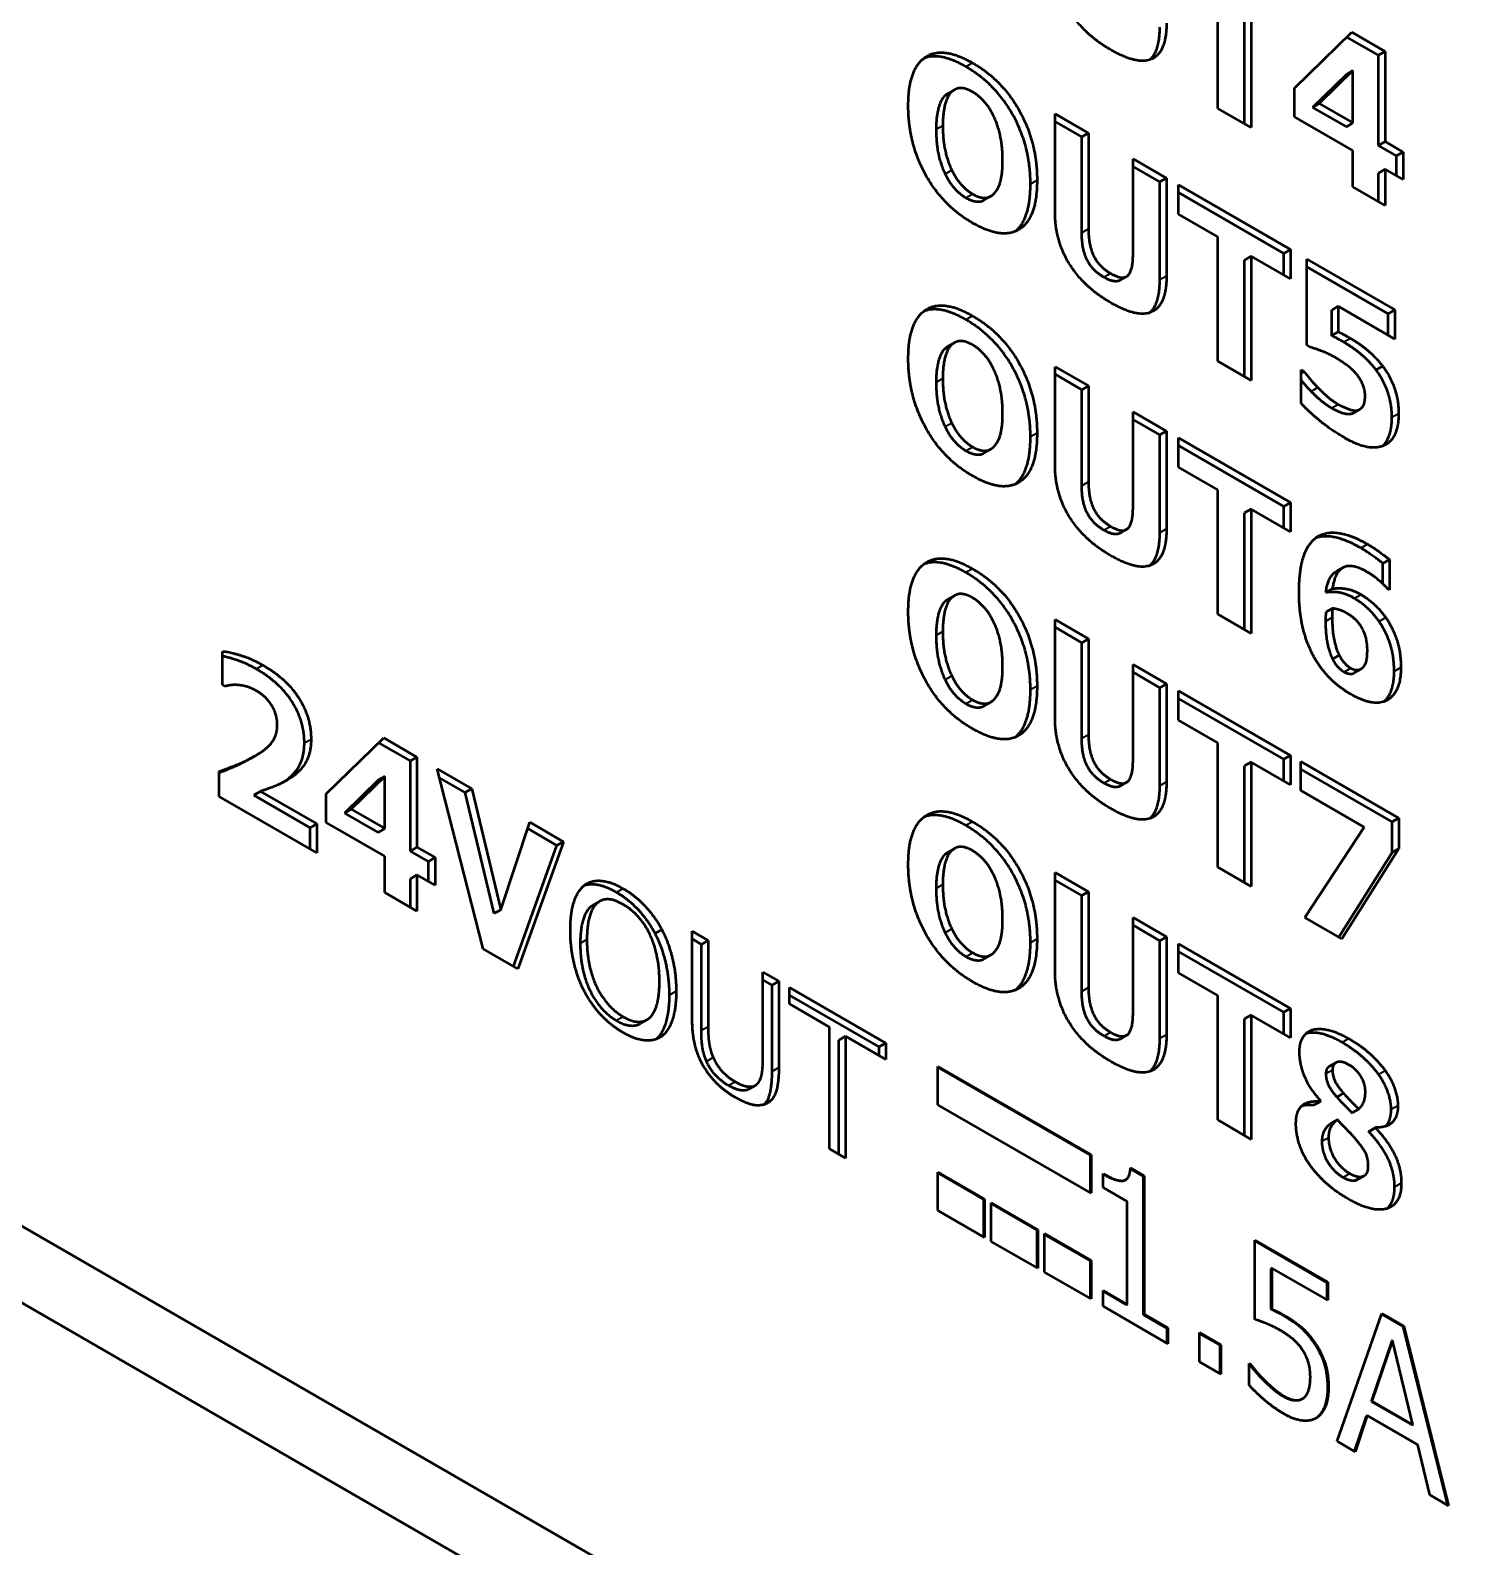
# Model space of a CAD drawing. Header units: millimetres. Extents: x 4735 to 8066, y 756 to 2595.
# Drawn here: x 6707.13 to 6722.41, y 2146.09 to 2162.21 of the extents above; entities that cross this region are included whole.
import ezdxf

# ---------------------------------------------------------------- set-up
doc = ezdxf.new("R2010")
doc.units = ezdxf.units.MM
doc.header["$LTSCALE"] = 1.8
doc.layers.add('외형선(ISO)', color=7, linetype='Continuous', lineweight=50)
doc.layers.add('좁은 외형선(ISO)', color=7, linetype='Continuous', lineweight=35)

msp = doc.modelspace()

# ---------------------------------------------------------------- linework, layer by layer
at = {"layer": '외형선(ISO)'}
for p, q in [((6651.899, 2181.333), (6731.095, 2135.609)), ((6730.388, 2135.201), (6651.192, 2180.925)), ((6719.75, 2161.38), (6719.75, 2162.702)), ((6720.035, 2161.216), (6720.035, 2162.456)), ((6720.105, 2162.497), (6720.105, 2161.175)), ((6720.565, 2161.595), (6721.177, 2162.189)), ((6721.46, 2161.944), (6721.124, 2162.138)), ((6721.177, 2162.189), (6721.531, 2161.985)), ((6721.531, 2161.985), (6721.46, 2161.944)), ((6721.531, 2161.985), (6721.531, 2161.027)), ((6721.46, 2160.986), (6721.46, 2161.944)), ((6721.118, 2161.74), (6720.759, 2161.391)), ((6721.188, 2161.781), (6720.83, 2161.432)), ((6721.188, 2161.781), (6721.118, 2161.74)), ((6721.188, 2161.225), (6721.188, 2161.781)), ((6716.925, 2161.559), (6716.854, 2161.518)), ((6716.951, 2161.576), (6716.88, 2161.536)), ((6720.565, 2161.291), (6720.565, 2161.595)), ((6718.021, 2160.28), (6718.021, 2161.323)), ((6718.021, 2161.323), (6718.376, 2161.118)), ((6720.105, 2161.175), (6719.75, 2161.38)), ((6720.83, 2161.432), (6720.759, 2161.391)), ((6720.759, 2161.391), (6721.118, 2161.184)), ((6720.83, 2161.432), (6721.188, 2161.225)), ((6718.305, 2161.077), (6718.021, 2161.241)), ((6721.188, 2160.931), (6720.565, 2161.291)), ((6721.188, 2161.225), (6721.118, 2161.184)), ((6718.376, 2161.118), (6718.305, 2161.077)), ((6718.305, 2160.058), (6718.305, 2161.077)), ((6718.376, 2161.118), (6718.376, 2160.099)), ((6721.531, 2161.027), (6721.46, 2160.986)), ((6721.652, 2160.876), (6721.46, 2160.986)), ((6721.531, 2161.027), (6721.722, 2160.916)), ((6718.85, 2159.825), (6718.85, 2160.844)), ((6718.85, 2160.844), (6719.206, 2160.639)), ((6721.188, 2160.546), (6721.188, 2160.931)), ((6721.722, 2160.916), (6721.652, 2160.876)), ((6721.652, 2160.663), (6721.652, 2160.876)), ((6721.722, 2160.916), (6721.722, 2160.623)), ((6719.135, 2160.598), (6718.85, 2160.762)), ((6721.531, 2160.733), (6721.46, 2160.692)), ((6721.46, 2160.389), (6721.46, 2160.692)), ((6721.722, 2160.623), (6721.531, 2160.733)), ((6721.531, 2160.733), (6721.531, 2160.348)), ((6719.206, 2160.639), (6719.135, 2160.598)), ((6719.135, 2159.557), (6719.135, 2160.598)), ((6719.206, 2160.639), (6719.206, 2159.597)), ((6719.332, 2160.255), (6719.332, 2160.566)), ((6719.332, 2160.566), (6720.524, 2159.878)), ((6721.531, 2160.348), (6721.188, 2160.546)), ((6717.34, 2160.447), (6717.269, 2160.406)), ((6720.453, 2159.837), (6719.332, 2160.484)), ((6719.75, 2160.014), (6719.332, 2160.255)), ((6719.75, 2158.692), (6719.75, 2160.014)), ((6720.524, 2159.878), (6720.453, 2159.837)), ((6720.524, 2159.878), (6720.524, 2159.567)), ((6720.105, 2159.808), (6720.035, 2159.768)), ((6720.035, 2158.527), (6720.035, 2159.768)), ((6720.524, 2159.567), (6720.105, 2159.808)), ((6720.105, 2159.808), (6720.105, 2158.486)), ((6720.453, 2159.608), (6720.453, 2159.837)), ((6720.697, 2158.861), (6720.697, 2159.778)), ((6720.697, 2159.778), (6721.634, 2159.237)), ((6721.563, 2159.196), (6720.697, 2159.696)), ((6718.782, 2159.593), (6718.712, 2159.552)), ((6721.032, 2159.276), (6720.962, 2159.235)), ((6720.962, 2158.964), (6720.962, 2159.235)), ((6721.634, 2158.928), (6721.032, 2159.276)), ((6721.032, 2159.276), (6721.032, 2159.005)), ((6721.634, 2159.237), (6721.563, 2159.196)), ((6721.634, 2159.237), (6721.634, 2158.928)), ((6721.563, 2158.969), (6721.563, 2159.196)), ((6721.032, 2159.005), (6720.962, 2158.964)), ((6716.925, 2158.87), (6716.854, 2158.829)), ((6716.951, 2158.888), (6716.88, 2158.847)), ((6720.728, 2158.843), (6720.697, 2158.861)), ((6718.021, 2157.592), (6718.021, 2158.634)), ((6718.021, 2158.634), (6718.376, 2158.429)), ((6720.105, 2158.486), (6719.75, 2158.692)), ((6720.636, 2158.245), (6720.636, 2158.601)), ((6720.636, 2158.601), (6720.668, 2158.582)), ((6720.668, 2158.582), (6720.636, 2158.564)), ((6721.503, 2158.641), (6721.433, 2158.6)), ((6718.305, 2158.388), (6718.021, 2158.553)), ((6718.376, 2158.429), (6718.305, 2158.388)), ((6718.376, 2158.429), (6718.376, 2157.41)), ((6718.305, 2157.369), (6718.305, 2158.388)), ((6718.85, 2157.136), (6718.85, 2158.155)), ((6718.85, 2158.155), (6719.206, 2157.95)), ((6721.256, 2158.178), (6721.185, 2158.137)), ((6719.135, 2157.909), (6718.85, 2158.074)), ((6719.206, 2157.95), (6719.135, 2157.909)), ((6719.206, 2157.95), (6719.206, 2156.909)), ((6719.135, 2156.868), (6719.135, 2157.909)), ((6719.332, 2157.566), (6719.332, 2157.877)), ((6719.332, 2157.877), (6720.524, 2157.189)), ((6720.453, 2157.148), (6719.332, 2157.796)), ((6717.34, 2157.758), (6717.269, 2157.717)), ((6719.75, 2157.325), (6719.332, 2157.566)), ((6719.75, 2156.003), (6719.75, 2157.325)), ((6720.105, 2157.12), (6720.035, 2157.079)), ((6720.524, 2156.878), (6720.105, 2157.12)), ((6720.105, 2157.12), (6720.105, 2155.798)), ((6720.524, 2157.189), (6720.453, 2157.148)), ((6720.453, 2156.919), (6720.453, 2157.148)), ((6720.524, 2157.189), (6720.524, 2156.878)), ((6720.035, 2155.839), (6720.035, 2157.079)), ((6718.782, 2156.905), (6718.712, 2156.864)), ((6721.079, 2156.496), (6721.008, 2156.455)), ((6721.578, 2156.583), (6721.507, 2156.542)), ((6721.507, 2156.324), (6721.507, 2156.542)), ((6721.578, 2156.583), (6721.578, 2156.263)), ((6716.925, 2156.181), (6716.854, 2156.14)), ((6716.951, 2156.199), (6716.88, 2156.158)), ((6720.97, 2156.274), (6720.9, 2156.233)), ((6721.578, 2156.263), (6721.553, 2156.277)), ((6720.105, 2155.798), (6719.75, 2156.003)), ((6720.969, 2156.064), (6720.899, 2156.023)), ((6718.021, 2154.903), (6718.021, 2155.946)), ((6718.021, 2155.946), (6718.376, 2155.741)), ((6718.305, 2155.7), (6718.021, 2155.864)), ((6718.376, 2155.741), (6718.305, 2155.7)), ((6718.305, 2154.681), (6718.305, 2155.7)), ((6718.376, 2155.741), (6718.376, 2154.722)), ((6709.17, 2155.252), (6709.17, 2155.608)), ((6721.043, 2155.566), (6720.972, 2155.525)), ((6718.85, 2154.448), (6718.85, 2155.467)), ((6718.85, 2155.467), (6719.206, 2155.262)), ((6719.135, 2155.221), (6718.85, 2155.385)), ((6721.272, 2155.419), (6721.201, 2155.378)), ((6709.197, 2155.236), (6709.17, 2155.252)), ((6719.206, 2155.262), (6719.135, 2155.221)), ((6719.135, 2154.179), (6719.135, 2155.221)), ((6719.206, 2155.262), (6719.206, 2154.22)), ((6719.332, 2154.878), (6719.332, 2155.189)), ((6719.332, 2155.189), (6720.524, 2154.501)), ((6717.34, 2155.069), (6717.269, 2155.028)), ((6720.453, 2154.46), (6719.332, 2155.107)), ((6719.75, 2154.636), (6719.332, 2154.878)), ((6710.273, 2154.094), (6710.885, 2154.688)), ((6711.169, 2154.443), (6710.833, 2154.637)), ((6710.885, 2154.688), (6711.239, 2154.483)), ((6719.75, 2153.314), (6719.75, 2154.636)), ((6709.513, 2154.494), (6709.442, 2154.453)), ((6711.239, 2154.483), (6711.169, 2154.443)), ((6711.169, 2153.484), (6711.169, 2154.443)), ((6711.239, 2154.483), (6711.239, 2153.525)), ((6720.105, 2154.431), (6720.035, 2154.39)), ((6720.035, 2153.15), (6720.035, 2154.39)), ((6720.524, 2154.19), (6720.105, 2154.431)), ((6720.105, 2154.431), (6720.105, 2153.109)), ((6720.524, 2154.501), (6720.453, 2154.46)), ((6720.453, 2154.23), (6720.453, 2154.46)), ((6720.524, 2154.501), (6720.524, 2154.19)), ((6720.634, 2154.129), (6720.634, 2154.437)), ((6720.634, 2154.437), (6721.674, 2153.836)), ((6709.135, 2154.065), (6709.135, 2154.331)), ((6710.826, 2154.238), (6710.467, 2153.889)), ((6710.897, 2154.279), (6710.538, 2153.93)), ((6710.897, 2154.279), (6710.826, 2154.238)), ((6710.897, 2153.723), (6710.897, 2154.279)), ((6711.941, 2152.445), (6711.455, 2154.359)), ((6711.455, 2154.359), (6711.823, 2154.147)), ((6711.752, 2154.106), (6711.479, 2154.263)), ((6718.782, 2154.216), (6718.712, 2154.175)), ((6721.603, 2153.795), (6720.634, 2154.355)), ((6710.175, 2153.465), (6709.135, 2154.065)), ((6709.575, 2154.119), (6709.505, 2154.079)), ((6710.104, 2153.733), (6709.505, 2154.079)), ((6709.575, 2154.119), (6710.175, 2153.773)), ((6710.273, 2153.789), (6710.273, 2154.094)), ((6711.823, 2154.147), (6711.752, 2154.106)), ((6712.06, 2152.82), (6711.752, 2154.106)), ((6711.823, 2154.147), (6712.131, 2152.861)), ((6721.307, 2153.74), (6720.634, 2154.129)), ((6710.538, 2153.93), (6710.467, 2153.889)), ((6710.538, 2153.93), (6710.897, 2153.723)), ((6710.175, 2153.773), (6710.104, 2153.733)), ((6710.104, 2153.506), (6710.104, 2153.733)), ((6710.175, 2153.773), (6710.175, 2153.465)), ((6710.897, 2153.429), (6710.273, 2153.789)), ((6710.467, 2153.889), (6710.826, 2153.682)), ((6712.131, 2152.861), (6712.438, 2153.791)), ((6712.438, 2153.791), (6712.797, 2153.584)), ((6720.676, 2152.78), (6721.307, 2153.74)), ((6721.674, 2153.836), (6721.603, 2153.795)), ((6721.603, 2153.471), (6721.603, 2153.795)), ((6721.674, 2153.836), (6721.674, 2153.512)), ((6710.897, 2153.723), (6710.826, 2153.682)), ((6712.797, 2153.584), (6712.311, 2152.232)), ((6712.726, 2153.543), (6712.416, 2153.723)), ((6712.797, 2153.584), (6712.726, 2153.543)), ((6710.897, 2153.044), (6710.897, 2153.429)), ((6711.239, 2153.525), (6711.169, 2153.484)), ((6711.36, 2153.374), (6711.169, 2153.484)), ((6711.239, 2153.525), (6711.431, 2153.415)), ((6711.431, 2153.415), (6711.36, 2153.374)), ((6711.431, 2153.415), (6711.431, 2153.121)), ((6712.265, 2152.259), (6712.726, 2153.543)), ((6716.925, 2153.493), (6716.854, 2153.452)), ((6716.951, 2153.51), (6716.88, 2153.47)), ((6721.037, 2152.571), (6721.603, 2153.471)), ((6721.674, 2153.512), (6721.07, 2152.552)), ((6721.674, 2153.512), (6721.603, 2153.471)), ((6711.36, 2153.162), (6711.36, 2153.374)), ((6718.021, 2152.214), (6718.021, 2153.257)), ((6718.021, 2153.257), (6718.376, 2153.052)), ((6720.105, 2153.109), (6719.75, 2153.314)), ((6711.239, 2153.232), (6711.169, 2153.191)), ((6711.169, 2152.887), (6711.169, 2153.191)), ((6711.431, 2153.121), (6711.239, 2153.232)), ((6711.239, 2153.232), (6711.239, 2152.846)), ((6718.305, 2153.011), (6718.021, 2153.175)), ((6711.239, 2152.846), (6710.897, 2153.044)), ((6713.181, 2152.951), (6713.111, 2152.91)), ((6718.376, 2153.052), (6718.305, 2153.011)), ((6718.305, 2151.992), (6718.305, 2153.011)), ((6718.376, 2153.052), (6718.376, 2152.033)), ((6712.131, 2152.861), (6712.06, 2152.82)), ((6718.85, 2151.759), (6718.85, 2152.778)), ((6718.85, 2152.778), (6719.206, 2152.573)), ((6721.07, 2152.552), (6720.676, 2152.78)), ((6713.841, 2152.65), (6713.77, 2152.609)), ((6714.164, 2151.715), (6714.164, 2152.632)), ((6714.164, 2152.632), (6714.333, 2152.534)), ((6719.135, 2152.532), (6718.85, 2152.696)), ((6712.311, 2152.232), (6711.941, 2152.445)), ((6714.262, 2152.493), (6714.164, 2152.55)), ((6714.333, 2152.534), (6714.262, 2152.493)), ((6714.262, 2151.576), (6714.262, 2152.493)), ((6714.333, 2152.534), (6714.333, 2151.617)), ((6719.206, 2152.573), (6719.135, 2152.532)), ((6719.135, 2151.491), (6719.135, 2152.532)), ((6719.206, 2152.573), (6719.206, 2151.531)), ((6719.332, 2152.189), (6719.332, 2152.5)), ((6719.332, 2152.5), (6720.524, 2151.812)), ((6717.34, 2152.381), (6717.269, 2152.34)), ((6720.453, 2151.771), (6719.332, 2152.418)), ((6714.916, 2151.276), (6714.916, 2152.197)), ((6714.916, 2152.197), (6715.085, 2152.1)), ((6719.75, 2151.948), (6719.332, 2152.189)), ((6715.014, 2152.059), (6714.916, 2152.116)), ((6715.085, 2152.1), (6715.014, 2152.059)), ((6715.014, 2151.142), (6715.014, 2152.059)), ((6715.085, 2152.1), (6715.085, 2151.183)), ((6715.198, 2151.861), (6715.198, 2152.035)), ((6715.198, 2152.035), (6716.221, 2151.444)), ((6716.15, 2151.403), (6715.198, 2151.953)), ((6715.625, 2151.614), (6715.198, 2151.861)), ((6719.75, 2150.626), (6719.75, 2151.948)), ((6720.524, 2151.812), (6720.453, 2151.771)), ((6720.524, 2151.812), (6720.524, 2151.501)), ((6713.682, 2151.692), (6713.612, 2151.651)), ((6720.105, 2151.742), (6720.035, 2151.702)), ((6720.035, 2150.461), (6720.035, 2151.702)), ((6720.524, 2151.501), (6720.105, 2151.742)), ((6720.105, 2151.742), (6720.105, 2150.42)), ((6720.453, 2151.542), (6720.453, 2151.771)), ((6715.625, 2150.319), (6715.625, 2151.614)), ((6715.794, 2151.517), (6715.723, 2151.476)), ((6715.723, 2150.262), (6715.723, 2151.476)), ((6716.221, 2151.27), (6715.794, 2151.517)), ((6715.794, 2151.517), (6715.794, 2150.221)), ((6718.782, 2151.527), (6718.712, 2151.486)), ((6716.221, 2151.444), (6716.15, 2151.403)), ((6716.15, 2151.311), (6716.15, 2151.403)), ((6716.221, 2151.444), (6716.221, 2151.27)), ((6716.777, 2150.788), (6716.777, 2151.196)), ((6716.777, 2151.196), (6718.404, 2150.257)), ((6718.397, 2150.253), (6716.777, 2151.188)), ((6721.006, 2151.235), (6720.936, 2151.194)), ((6714.836, 2150.994), (6714.765, 2150.953)), ((6720.843, 2150.824), (6720.843, 2150.831)), ((6721.089, 2150.91), (6721.018, 2150.869)), ((6718.404, 2149.849), (6716.777, 2150.788)), ((6720.843, 2150.824), (6720.773, 2150.783)), ((6721.249, 2150.742), (6721.178, 2150.701)), ((6720.105, 2150.42), (6719.75, 2150.626)), ((6721.023, 2150.628), (6720.952, 2150.587)), ((6721.428, 2150.546), (6721.357, 2150.505)), ((6721.428, 2150.541), (6721.357, 2150.5)), ((6721.428, 2150.546), (6721.428, 2150.541)), ((6721.357, 2150.5), (6721.357, 2150.505)), ((6715.794, 2150.221), (6715.625, 2150.319)), ((6718.404, 2150.257), (6718.397, 2150.253)), ((6718.397, 2149.853), (6718.397, 2150.253)), ((6718.404, 2150.257), (6718.404, 2149.849)), ((6716.777, 2150.071), (6717.272, 2149.786)), ((6716.777, 2149.663), (6716.777, 2150.071)), ((6717.265, 2149.781), (6716.777, 2150.063)), ((6718.531, 2149.908), (6718.531, 2150.057)), ((6718.963, 2150.027), (6718.823, 2150.108)), ((6718.824, 2150.116), (6718.97, 2150.031)), ((6718.97, 2150.031), (6718.963, 2150.027)), ((6718.963, 2148.556), (6718.963, 2150.027)), ((6718.97, 2150.031), (6718.97, 2148.56)), ((6721.283, 2150.025), (6721.213, 2149.984)), ((6721.308, 2150.034), (6721.238, 2149.994)), ((6718.788, 2149.759), (6718.531, 2149.908)), ((6718.771, 2149.989), (6718.764, 2149.985)), ((6717.272, 2149.786), (6717.265, 2149.781)), ((6717.265, 2149.381), (6717.265, 2149.781)), ((6717.272, 2149.786), (6717.272, 2149.377)), ((6717.343, 2149.336), (6717.343, 2149.745)), ((6717.343, 2149.745), (6717.838, 2149.459)), ((6717.831, 2149.455), (6717.343, 2149.737)), ((6718.788, 2148.665), (6718.788, 2149.759)), ((6717.272, 2149.377), (6716.777, 2149.663)), ((6717.838, 2149.459), (6717.831, 2149.455)), ((6717.831, 2149.055), (6717.831, 2149.455)), ((6717.838, 2149.459), (6717.838, 2149.051)), ((6717.909, 2149.01), (6717.909, 2149.418)), ((6717.909, 2149.418), (6718.404, 2149.132)), ((6718.397, 2149.128), (6717.909, 2149.41)), ((6717.838, 2149.051), (6717.343, 2149.336)), ((6720.144, 2149.349), (6720.92, 2148.901)), ((6720.144, 2148.507), (6720.144, 2149.349)), ((6720.913, 2148.896), (6720.144, 2149.34)), ((6718.404, 2149.132), (6718.397, 2149.128)), ((6718.397, 2148.728), (6718.397, 2149.128)), ((6718.404, 2149.132), (6718.404, 2148.724)), ((6718.404, 2148.724), (6717.909, 2149.01)), ((6720.326, 2149.051), (6720.319, 2149.047)), ((6720.319, 2148.612), (6720.319, 2149.047)), ((6720.326, 2149.051), (6720.326, 2148.616)), ((6720.92, 2148.709), (6720.326, 2149.051)), ((6720.92, 2148.901), (6720.913, 2148.896)), ((6720.913, 2148.713), (6720.913, 2148.896)), ((6720.92, 2148.901), (6720.92, 2148.709)), ((6718.531, 2148.813), (6718.788, 2148.665)), ((6718.531, 2148.646), (6718.531, 2148.813)), ((6718.781, 2148.661), (6718.531, 2148.805)), ((6719.221, 2148.248), (6718.531, 2148.646)), ((6718.788, 2148.665), (6718.781, 2148.661)), ((6720.326, 2148.616), (6720.319, 2148.612)), ((6718.97, 2148.56), (6718.963, 2148.556)), ((6719.214, 2148.411), (6718.963, 2148.556)), ((6718.97, 2148.56), (6719.221, 2148.415)), ((6719.221, 2148.415), (6719.214, 2148.411)), ((6719.221, 2148.415), (6719.221, 2148.248)), ((6721.019, 2147.21), (6721.496, 2148.568)), ((6721.721, 2148.43), (6721.494, 2148.561)), ((6721.496, 2148.568), (6721.728, 2148.434)), ((6721.728, 2148.434), (6721.721, 2148.43)), ((6722.195, 2146.531), (6721.721, 2148.43)), ((6721.728, 2148.434), (6722.204, 2146.526)), ((6719.214, 2148.252), (6719.214, 2148.411)), ((6719.558, 2148.366), (6719.785, 2148.235)), ((6719.558, 2148.054), (6719.558, 2148.366)), ((6719.778, 2148.231), (6719.558, 2148.358)), ((6721.6, 2148.277), (6721.382, 2147.634)), ((6721.607, 2148.281), (6721.39, 2147.638)), ((6721.607, 2148.281), (6721.6, 2148.277)), ((6721.826, 2147.386), (6721.607, 2148.281)), ((6719.785, 2148.235), (6719.778, 2148.231)), ((6719.778, 2147.927), (6719.778, 2148.231)), ((6719.785, 2148.235), (6719.785, 2147.923)), ((6719.785, 2147.923), (6719.558, 2148.054)), ((6720.085, 2148.039), (6720.099, 2148.031)), ((6720.085, 2147.807), (6720.085, 2148.039)), ((6720.092, 2148.027), (6720.085, 2148.031)), ((6720.099, 2148.031), (6720.092, 2148.027)), ((6720.251, 2147.856), (6720.244, 2147.852)), ((6720.651, 2147.662), (6720.644, 2147.658)), ((6721.39, 2147.638), (6721.382, 2147.634)), ((6721.382, 2147.634), (6721.819, 2147.382)), ((6721.39, 2147.638), (6721.826, 2147.386)), ((6721.205, 2147.103), (6721.331, 2147.479)), ((6721.338, 2147.483), (6721.21, 2147.1)), ((6721.338, 2147.483), (6721.331, 2147.479)), ((6721.878, 2147.171), (6721.338, 2147.483)), ((6721.826, 2147.386), (6721.819, 2147.382)), ((6721.21, 2147.1), (6721.019, 2147.21)), ((6722.006, 2146.64), (6721.878, 2147.171)), ((6722.204, 2146.526), (6722.006, 2146.64))]:
    msp.add_line(p, q, dxfattribs=at)
for points in [[(6718.613, 2162.002), (6718.328, 2162.167), (6718.021, 2162.662), (6718.021, 2162.969)], [(6719.206, 2162.286), (6719.206, 2161.984), (6718.906, 2161.833), (6718.613, 2162.002)], [(6719.029, 2161.897), (6719.135, 2161.991), (6719.135, 2162.245)], [(6716.461, 2161.407), (6716.461, 2161.8), (6716.825, 2162.048), (6717.145, 2161.863)], [(6717.074, 2161.822), (6716.8, 2161.981), (6716.627, 2161.912)], [(6717.76, 2160.576), (6717.76, 2160.971), (6717.393, 2161.638), (6717.074, 2161.822)], [(6717.145, 2161.863), (6717.464, 2161.679), (6717.83, 2161.012), (6717.83, 2160.616)], [(6716.854, 2161.518), (6716.811, 2161.479), (6716.757, 2161.3), (6716.757, 2161.155)], [(6716.925, 2161.559), (6716.881, 2161.52), (6716.828, 2161.341), (6716.828, 2161.195)], [(6716.88, 2161.536), (6716.867, 2161.528), (6716.854, 2161.518)], [(6717.146, 2161.554), (6717.081, 2161.592), (6716.974, 2161.599), (6716.925, 2161.559)], [(6717.367, 2161.301), (6717.323, 2161.394), (6717.208, 2161.518), (6717.146, 2161.554)], [(6717.145, 2160.161), (6716.825, 2160.346), (6716.461, 2161.015), (6716.461, 2161.407)], [(6716.757, 2161.155), (6716.757, 2161.004), (6716.808, 2160.775), (6716.853, 2160.682)], [(6716.828, 2161.195), (6716.828, 2161.044), (6716.879, 2160.816), (6716.924, 2160.723)], [(6717.464, 2160.828), (6717.464, 2160.975), (6717.412, 2161.21), (6717.367, 2161.301)], [(6717.368, 2160.469), (6717.414, 2160.514), (6717.464, 2160.675), (6717.464, 2160.828)], [(6716.853, 2160.682), (6716.898, 2160.589), (6717.014, 2160.464), (6717.075, 2160.428)], [(6716.924, 2160.723), (6716.969, 2160.63), (6717.084, 2160.505), (6717.146, 2160.469)], [(6717.83, 2160.616), (6717.83, 2160.219), (6717.464, 2159.977), (6717.145, 2160.161)], [(6717.596, 2160.071), (6717.76, 2160.2), (6717.76, 2160.576)], [(6717.146, 2160.469), (6717.209, 2160.432), (6717.326, 2160.427), (6717.368, 2160.469)], [(6718.613, 2159.314), (6718.328, 2159.478), (6718.021, 2159.973), (6718.021, 2160.28)], [(6718.542, 2159.584), (6718.416, 2159.656), (6718.305, 2159.887), (6718.305, 2160.058)], [(6718.376, 2160.099), (6718.376, 2159.928), (6718.487, 2159.697), (6718.613, 2159.625)], [(6718.613, 2159.625), (6718.736, 2159.554), (6718.85, 2159.648), (6718.85, 2159.825)], [(6718.712, 2159.552), (6718.654, 2159.519), (6718.542, 2159.584)], [(6719.206, 2159.597), (6719.206, 2159.296), (6718.906, 2159.144), (6718.613, 2159.314)], [(6719.029, 2159.209), (6719.135, 2159.302), (6719.135, 2159.557)], [(6716.461, 2158.718), (6716.461, 2159.111), (6716.825, 2159.359), (6717.145, 2159.174)], [(6717.074, 2159.133), (6716.8, 2159.292), (6716.627, 2159.223)], [(6717.76, 2157.887), (6717.76, 2158.283), (6717.393, 2158.95), (6717.074, 2159.133)], [(6717.145, 2159.174), (6717.464, 2158.99), (6717.83, 2158.323), (6717.83, 2157.928)], [(6717.146, 2158.865), (6717.081, 2158.903), (6716.974, 2158.91), (6716.925, 2158.87)], [(6721.091, 2158.894), (6721.069, 2158.907), (6720.99, 2158.95), (6720.962, 2158.964)], [(6721.032, 2159.005), (6721.061, 2158.991), (6721.14, 2158.948), (6721.162, 2158.935)], [(6721.433, 2158.6), (6721.365, 2158.688), (6721.193, 2158.835), (6721.091, 2158.894)], [(6721.162, 2158.935), (6721.264, 2158.876), (6721.436, 2158.729), (6721.503, 2158.641)], [(6716.854, 2158.829), (6716.811, 2158.791), (6716.757, 2158.611), (6716.757, 2158.466)], [(6716.925, 2158.87), (6716.881, 2158.832), (6716.828, 2158.652), (6716.828, 2158.507)], [(6716.88, 2158.847), (6716.867, 2158.839), (6716.854, 2158.829)], [(6717.367, 2158.612), (6717.323, 2158.705), (6717.208, 2158.83), (6717.146, 2158.865)], [(6721.007, 2158.727), (6720.929, 2158.772), (6720.781, 2158.828), (6720.728, 2158.843)], [(6717.145, 2157.472), (6716.825, 2157.657), (6716.461, 2158.327), (6716.461, 2158.718)], [(6717.464, 2158.139), (6717.464, 2158.286), (6717.412, 2158.521), (6717.367, 2158.612)], [(6720.668, 2158.582), (6720.695, 2158.549), (6720.762, 2158.466), (6720.816, 2158.411)], [(6721.242, 2158.533), (6721.194, 2158.598), (6721.056, 2158.698), (6721.007, 2158.727)], [(6721.602, 2158.094), (6721.602, 2158.239), (6721.513, 2158.493), (6721.433, 2158.6)], [(6721.503, 2158.641), (6721.584, 2158.534), (6721.673, 2158.28), (6721.673, 2158.134)], [(6716.757, 2158.466), (6716.757, 2158.315), (6716.808, 2158.087), (6716.853, 2157.993)], [(6716.828, 2158.507), (6716.828, 2158.356), (6716.879, 2158.128), (6716.924, 2158.034)], [(6720.816, 2158.411), (6720.866, 2158.359), (6720.97, 2158.269), (6721.034, 2158.232)], [(6721.317, 2158.324), (6721.317, 2158.383), (6721.275, 2158.488), (6721.242, 2158.533)], [(6721.095, 2157.88), (6720.937, 2157.973), (6720.71, 2158.164), (6720.636, 2158.245)], [(6720.963, 2158.192), (6720.9, 2158.228), (6720.795, 2158.319), (6720.745, 2158.37)], [(6721.256, 2158.178), (6721.284, 2158.195), (6721.317, 2158.257), (6721.317, 2158.324)], [(6717.368, 2157.78), (6717.414, 2157.825), (6717.464, 2157.986), (6717.464, 2158.139)], [(6721.185, 2158.137), (6721.146, 2158.117), (6721.018, 2158.16), (6720.963, 2158.192)], [(6721.034, 2158.232), (6721.089, 2158.201), (6721.217, 2158.158), (6721.256, 2158.178)], [(6721.673, 2158.134), (6721.673, 2158.006), (6721.597, 2157.833), (6721.523, 2157.798)], [(6716.853, 2157.993), (6716.898, 2157.9), (6717.014, 2157.775), (6717.075, 2157.739)], [(6716.924, 2158.034), (6716.969, 2157.941), (6717.084, 2157.816), (6717.146, 2157.78)], [(6717.83, 2157.928), (6717.83, 2157.531), (6717.464, 2157.289), (6717.145, 2157.472)], [(6717.146, 2157.78), (6717.209, 2157.744), (6717.326, 2157.738), (6717.368, 2157.78)], [(6717.596, 2157.383), (6717.76, 2157.511), (6717.76, 2157.887)], [(6721.523, 2157.798), (6721.448, 2157.763), (6721.244, 2157.794), (6721.095, 2157.88)], [(6718.613, 2156.625), (6718.328, 2156.79), (6718.021, 2157.285), (6718.021, 2157.592)], [(6718.542, 2156.895), (6718.416, 2156.968), (6718.305, 2157.199), (6718.305, 2157.369)], [(6718.376, 2157.41), (6718.376, 2157.24), (6718.487, 2157.009), (6718.613, 2156.936)], [(6718.613, 2156.936), (6718.736, 2156.865), (6718.85, 2156.959), (6718.85, 2157.136)], [(6718.712, 2156.864), (6718.654, 2156.831), (6718.542, 2156.895)], [(6719.206, 2156.909), (6719.206, 2156.607), (6718.906, 2156.455), (6718.613, 2156.625)], [(6719.029, 2156.52), (6719.135, 2156.614), (6719.135, 2156.868)], [(6720.615, 2156.231), (6720.615, 2156.446), (6720.695, 2156.733), (6720.786, 2156.809)], [(6720.786, 2156.809), (6720.872, 2156.881), (6721.152, 2156.857), (6721.343, 2156.747)], [(6721.507, 2156.542), (6721.482, 2156.564), (6721.342, 2156.665), (6721.272, 2156.706)], [(6721.343, 2156.747), (6721.413, 2156.706), (6721.553, 2156.604), (6721.578, 2156.583)], [(6716.461, 2156.03), (6716.461, 2156.423), (6716.825, 2156.67), (6717.145, 2156.486)], [(6717.074, 2156.445), (6716.8, 2156.603), (6716.627, 2156.534)], [(6717.145, 2156.486), (6717.464, 2156.302), (6717.83, 2155.635), (6717.83, 2155.239)], [(6721.34, 2156.451), (6721.173, 2156.547), (6720.992, 2156.449), (6720.97, 2156.274)], [(6717.76, 2155.198), (6717.76, 2155.594), (6717.393, 2156.261), (6717.074, 2156.445)], [(6720.9, 2156.233), (6720.921, 2156.405), (6721.008, 2156.455)], [(6721.553, 2156.277), (6721.527, 2156.307), (6721.413, 2156.409), (6721.34, 2156.451)], [(6716.925, 2156.181), (6716.881, 2156.143), (6716.828, 2155.964), (6716.828, 2155.818)], [(6716.88, 2156.158), (6716.867, 2156.151), (6716.854, 2156.14)], [(6717.146, 2156.177), (6717.081, 2156.214), (6716.974, 2156.222), (6716.925, 2156.181)], [(6717.367, 2155.923), (6717.323, 2156.016), (6717.208, 2156.141), (6717.146, 2156.177)], [(6720.781, 2155.536), (6720.701, 2155.676), (6720.615, 2156.023), (6720.615, 2156.231)], [(6721.203, 2156.17), (6721.113, 2156.222), (6720.97, 2156.244), (6720.9, 2156.233)], [(6720.97, 2156.274), (6721.04, 2156.285), (6721.184, 2156.263), (6721.274, 2156.211)], [(6721.466, 2155.926), (6721.414, 2156), (6721.28, 2156.126), (6721.203, 2156.17)], [(6721.274, 2156.211), (6721.351, 2156.166), (6721.485, 2156.041), (6721.537, 2155.967)], [(6717.145, 2154.784), (6716.825, 2154.968), (6716.461, 2155.638), (6716.461, 2156.03)], [(6716.854, 2156.14), (6716.811, 2156.102), (6716.757, 2155.923), (6716.757, 2155.777)], [(6720.899, 2156.023), (6720.899, 2156.012), (6720.896, 2155.963), (6720.896, 2155.925)], [(6720.969, 2156.064), (6720.969, 2156.053), (6720.967, 2156.004), (6720.967, 2155.966)], [(6721.119, 2156.015), (6721.082, 2156.037), (6721.004, 2156.06), (6720.969, 2156.064)], [(6721.275, 2155.871), (6721.243, 2155.922), (6721.164, 2155.99), (6721.119, 2156.015)], [(6717.464, 2155.451), (6717.464, 2155.598), (6717.412, 2155.833), (6717.367, 2155.923)], [(6720.896, 2155.925), (6720.896, 2155.783), (6720.939, 2155.588), (6720.972, 2155.525)], [(6720.967, 2155.966), (6720.967, 2155.824), (6721.009, 2155.629), (6721.043, 2155.566)], [(6721.341, 2155.62), (6721.341, 2155.7), (6721.306, 2155.823), (6721.275, 2155.871)], [(6721.626, 2155.394), (6721.626, 2155.558), (6721.539, 2155.818), (6721.466, 2155.926)], [(6721.537, 2155.967), (6721.61, 2155.859), (6721.697, 2155.599), (6721.697, 2155.435)], [(6716.757, 2155.777), (6716.757, 2155.626), (6716.808, 2155.398), (6716.853, 2155.305)], [(6716.828, 2155.818), (6716.828, 2155.667), (6716.879, 2155.439), (6716.924, 2155.346)], [(6709.17, 2155.608), (6709.229, 2155.607), (6709.484, 2155.529), (6709.602, 2155.461)], [(6721.166, 2155.151), (6721.043, 2155.222), (6720.849, 2155.416), (6720.781, 2155.536)], [(6720.972, 2155.525), (6720.996, 2155.476), (6721.06, 2155.408), (6721.095, 2155.388)], [(6721.043, 2155.566), (6721.067, 2155.517), (6721.131, 2155.449), (6721.165, 2155.429)], [(6721.283, 2155.427), (6721.311, 2155.451), (6721.341, 2155.527), (6721.341, 2155.62)], [(6710.042, 2154.631), (6710.042, 2154.865), (6709.783, 2155.274), (6709.531, 2155.42)], [(6709.602, 2155.461), (6709.854, 2155.315), (6710.113, 2154.906), (6710.113, 2154.672)], [(6716.924, 2155.346), (6716.969, 2155.252), (6717.084, 2155.127), (6717.146, 2155.091)], [(6717.368, 2155.091), (6717.414, 2155.136), (6717.464, 2155.297), (6717.464, 2155.451)], [(6721.165, 2155.429), (6721.194, 2155.413), (6721.26, 2155.407), (6721.283, 2155.427)], [(6721.697, 2155.435), (6721.697, 2155.176), (6721.414, 2155.008), (6721.166, 2155.151)], [(6721.517, 2155.074), (6721.626, 2155.166), (6721.626, 2155.394)], [(6709.331, 2155.25), (6709.283, 2155.253), (6709.214, 2155.24), (6709.197, 2155.236)], [(6709.531, 2155.189), (6709.477, 2155.22), (6709.381, 2155.246), (6709.331, 2155.25)], [(6709.754, 2154.825), (6709.754, 2154.939), (6709.636, 2155.129), (6709.531, 2155.189)], [(6716.853, 2155.305), (6716.898, 2155.211), (6717.014, 2155.086), (6717.075, 2155.051)], [(6717.83, 2155.239), (6717.83, 2154.842), (6717.464, 2154.6), (6717.145, 2154.784)], [(6717.596, 2154.694), (6717.76, 2154.823), (6717.76, 2155.198)], [(6717.146, 2155.091), (6717.209, 2155.055), (6717.326, 2155.05), (6717.368, 2155.091)], [(6718.613, 2153.936), (6718.328, 2154.101), (6718.021, 2154.596), (6718.021, 2154.903)], [(6709.557, 2154.52), (6709.661, 2154.586), (6709.754, 2154.724), (6709.754, 2154.825)], [(6718.376, 2154.722), (6718.376, 2154.551), (6718.487, 2154.32), (6718.613, 2154.247)], [(6710.113, 2154.672), (6710.113, 2154.528), (6709.995, 2154.318), (6709.858, 2154.238)], [(6718.542, 2154.206), (6718.416, 2154.279), (6718.305, 2154.51), (6718.305, 2154.681)], [(6709.135, 2154.331), (6709.267, 2154.377), (6709.478, 2154.469), (6709.557, 2154.52)], [(6718.613, 2154.247), (6718.736, 2154.176), (6718.85, 2154.27), (6718.85, 2154.448)], [(6709.858, 2154.238), (6709.773, 2154.19), (6709.611, 2154.131), (6709.575, 2154.119)], [(6719.206, 2154.22), (6719.206, 2153.918), (6718.906, 2153.767), (6718.613, 2153.936)], [(6718.712, 2154.175), (6718.654, 2154.142), (6718.542, 2154.206)], [(6719.029, 2153.831), (6719.135, 2153.925), (6719.135, 2154.179)], [(6716.461, 2153.341), (6716.461, 2153.734), (6716.825, 2153.982), (6717.145, 2153.797)], [(6717.074, 2153.756), (6716.8, 2153.915), (6716.627, 2153.846)], [(6717.76, 2152.51), (6717.76, 2152.905), (6717.393, 2153.572), (6717.074, 2153.756)], [(6717.145, 2153.797), (6717.464, 2153.613), (6717.83, 2152.946), (6717.83, 2152.55)], [(6716.854, 2153.452), (6716.811, 2153.413), (6716.757, 2153.234), (6716.757, 2153.088)], [(6716.925, 2153.493), (6716.881, 2153.454), (6716.828, 2153.275), (6716.828, 2153.129)], [(6716.88, 2153.47), (6716.867, 2153.462), (6716.854, 2153.452)], [(6717.146, 2153.488), (6717.081, 2153.526), (6716.974, 2153.533), (6716.925, 2153.493)], [(6717.367, 2153.234), (6717.323, 2153.328), (6717.208, 2153.452), (6717.146, 2153.488)], [(6717.145, 2152.095), (6716.825, 2152.28), (6716.461, 2152.949), (6716.461, 2153.341)], [(6712.869, 2152.645), (6712.869, 2152.829), (6712.948, 2153.065), (6713.021, 2153.123)], [(6713.021, 2153.123), (6713.095, 2153.178), (6713.303, 2153.16), (6713.431, 2153.086)], [(6713.431, 2153.086), (6713.561, 2153.011), (6713.769, 2152.786), (6713.841, 2152.65)], [(6716.757, 2153.088), (6716.757, 2152.938), (6716.808, 2152.709), (6716.853, 2152.616)], [(6716.828, 2153.129), (6716.828, 2152.978), (6716.879, 2152.75), (6716.924, 2152.657)], [(6717.464, 2152.762), (6717.464, 2152.909), (6717.412, 2153.144), (6717.367, 2153.234)], [(6713.149, 2152.927), (6713.099, 2152.881), (6713.045, 2152.686), (6713.045, 2152.543)], [(6713.432, 2152.916), (6713.34, 2152.969), (6713.202, 2152.975), (6713.149, 2152.927)], [(6713.77, 2152.609), (6713.698, 2152.745), (6713.49, 2152.97), (6713.36, 2153.045)], [(6713.078, 2152.886), (6713.028, 2152.84), (6712.974, 2152.645), (6712.974, 2152.502)], [(6713.111, 2152.91), (6713.094, 2152.9), (6713.078, 2152.886)], [(6713.713, 2152.601), (6713.663, 2152.707), (6713.52, 2152.865), (6713.432, 2152.916)], [(6713.02, 2151.991), (6712.947, 2152.131), (6712.869, 2152.464), (6712.869, 2152.645)], [(6713.923, 2151.954), (6713.923, 2152.138), (6713.843, 2152.47), (6713.77, 2152.609)], [(6713.841, 2152.65), (6713.913, 2152.511), (6713.994, 2152.178), (6713.994, 2151.995)], [(6716.853, 2152.616), (6716.898, 2152.523), (6717.014, 2152.398), (6717.075, 2152.362)], [(6716.924, 2152.657), (6716.969, 2152.564), (6717.084, 2152.439), (6717.146, 2152.403)], [(6717.368, 2152.403), (6717.414, 2152.448), (6717.464, 2152.609), (6717.464, 2152.762)], [(6712.974, 2152.502), (6712.974, 2152.213), (6713.185, 2151.784), (6713.361, 2151.682)], [(6713.045, 2152.543), (6713.045, 2152.253), (6713.255, 2151.825), (6713.432, 2151.723)], [(6713.817, 2152.097), (6713.817, 2152.242), (6713.763, 2152.499), (6713.713, 2152.601)], [(6717.83, 2152.55), (6717.83, 2152.153), (6717.464, 2151.911), (6717.145, 2152.095)], [(6717.596, 2152.005), (6717.76, 2152.134), (6717.76, 2152.51)], [(6717.146, 2152.403), (6717.209, 2152.366), (6717.326, 2152.361), (6717.368, 2152.403)], [(6718.613, 2151.248), (6718.328, 2151.412), (6718.021, 2151.907), (6718.021, 2152.214)], [(6713.431, 2151.554), (6713.302, 2151.629), (6713.095, 2151.849), (6713.02, 2151.991)], [(6713.432, 2151.723), (6713.608, 2151.621), (6713.817, 2151.807), (6713.817, 2152.097)], [(6713.994, 2151.995), (6713.994, 2151.816), (6713.915, 2151.572), (6713.841, 2151.517)], [(6718.542, 2151.518), (6718.416, 2151.59), (6718.305, 2151.821), (6718.305, 2151.992)], [(6718.376, 2152.033), (6718.376, 2151.862), (6718.487, 2151.631), (6718.613, 2151.558)], [(6713.361, 2151.682), (6713.513, 2151.594), (6713.612, 2151.651)], [(6714.286, 2151.196), (6714.219, 2151.311), (6714.164, 2151.557), (6714.164, 2151.715)], [(6718.613, 2151.558), (6718.736, 2151.488), (6718.85, 2151.582), (6718.85, 2151.759)], [(6713.841, 2151.517), (6713.763, 2151.46), (6713.555, 2151.482), (6713.431, 2151.554)], [(6714.317, 2151.248), (6714.285, 2151.322), (6714.262, 2151.474), (6714.262, 2151.576)], [(6714.333, 2151.617), (6714.333, 2151.514), (6714.356, 2151.363), (6714.388, 2151.289)], [(6718.712, 2151.486), (6718.654, 2151.453), (6718.542, 2151.518)], [(6719.206, 2151.531), (6719.206, 2151.23), (6718.906, 2151.078), (6718.613, 2151.248)], [(6719.029, 2151.142), (6719.135, 2151.236), (6719.135, 2151.491)], [(6720.62, 2151.353), (6720.62, 2151.443), (6720.689, 2151.56), (6720.756, 2151.584)], [(6720.756, 2151.584), (6720.821, 2151.605), (6721.02, 2151.562), (6721.144, 2151.491)], [(6721.144, 2151.491), (6721.274, 2151.416), (6721.469, 2151.238), (6721.532, 2151.149)], [(6720.843, 2150.831), (6720.718, 2150.973), (6720.62, 2151.23), (6720.62, 2151.353)], [(6721.461, 2151.108), (6721.398, 2151.197), (6721.203, 2151.375), (6721.073, 2151.45)], [(6714.624, 2150.865), (6714.512, 2150.93), (6714.345, 2151.095), (6714.286, 2151.196)], [(6714.553, 2150.991), (6714.469, 2151.04), (6714.351, 2151.169), (6714.317, 2151.248)], [(6714.388, 2151.289), (6714.422, 2151.21), (6714.539, 2151.081), (6714.624, 2151.032)], [(6714.861, 2151.015), (6714.893, 2151.053), (6714.916, 2151.177), (6714.916, 2151.276)], [(6715.085, 2151.183), (6715.085, 2151.029), (6715.031, 2150.841), (6714.963, 2150.805)], [(6720.936, 2151.194), (6720.9, 2151.174), (6720.9, 2151.116)], [(6721.144, 2151.213), (6721.066, 2151.258), (6720.97, 2151.223), (6720.97, 2151.157)], [(6720.97, 2151.157), (6720.97, 2151.092), (6721.028, 2150.978), (6721.089, 2150.91)], [(6721.32, 2150.929), (6721.32, 2151.012), (6721.225, 2151.166), (6721.144, 2151.213)], [(6714.624, 2151.032), (6714.703, 2150.986), (6714.827, 2150.976), (6714.861, 2151.015)], [(6720.9, 2151.116), (6720.9, 2151.051), (6720.957, 2150.937), (6721.018, 2150.869)], [(6721.594, 2150.736), (6721.594, 2150.825), (6721.526, 2151.018), (6721.461, 2151.108)], [(6721.532, 2151.149), (6721.596, 2151.059), (6721.665, 2150.866), (6721.665, 2150.777)], [(6714.963, 2150.805), (6714.903, 2150.771), (6714.742, 2150.797), (6714.624, 2150.865)], [(6721.018, 2150.869), (6721.044, 2150.838), (6721.118, 2150.763), (6721.178, 2150.701)], [(6721.089, 2150.91), (6721.115, 2150.879), (6721.188, 2150.804), (6721.249, 2150.742)], [(6721.249, 2150.742), (6721.286, 2150.776), (6721.32, 2150.861), (6721.32, 2150.929)], [(6720.582, 2150.586), (6720.582, 2150.726), (6720.716, 2150.835), (6720.843, 2150.824)], [(6720.773, 2150.783), (6720.695, 2150.79), (6720.64, 2150.772)], [(6721.665, 2150.777), (6721.665, 2150.661), (6721.548, 2150.542), (6721.428, 2150.546)], [(6720.714, 2150.171), (6720.646, 2150.275), (6720.582, 2150.488), (6720.582, 2150.586)], [(6720.952, 2150.587), (6720.916, 2150.566), (6720.857, 2150.472), (6720.857, 2150.397)], [(6721.023, 2150.628), (6720.987, 2150.606), (6720.928, 2150.513), (6720.928, 2150.438)], [(6721.195, 2150.448), (6721.168, 2150.478), (6721.063, 2150.585), (6721.023, 2150.628)], [(6721.428, 2150.541), (6721.569, 2150.393), (6721.702, 2150.102), (6721.702, 2149.953)], [(6720.857, 2150.397), (6720.857, 2150.283), (6720.983, 2150.074), (6721.085, 2150.015)], [(6720.928, 2150.438), (6720.928, 2150.324), (6721.054, 2150.115), (6721.156, 2150.056)], [(6721.351, 2150.138), (6721.351, 2150.219), (6721.291, 2150.338), (6721.195, 2150.448)], [(6721.631, 2149.912), (6721.631, 2150.061), (6721.498, 2150.352), (6721.357, 2150.5)], [(6718.531, 2150.057), (6718.677, 2149.973), (6718.814, 2149.989), (6718.824, 2150.116)], [(6721.14, 2149.785), (6720.997, 2149.867), (6720.783, 2150.066), (6720.714, 2150.171)], [(6721.156, 2150.056), (6721.185, 2150.039), (6721.256, 2150.019), (6721.283, 2150.025)], [(6721.283, 2150.025), (6721.314, 2150.032), (6721.351, 2150.08), (6721.351, 2150.138)], [(6721.085, 2150.015), (6721.114, 2149.998), (6721.185, 2149.979), (6721.213, 2149.984)], [(6721.213, 2149.984), (6721.226, 2149.987), (6721.238, 2149.994)], [(6721.702, 2149.953), (6721.702, 2149.848), (6721.626, 2149.71), (6721.554, 2149.686)], [(6721.554, 2149.686), (6721.482, 2149.661), (6721.274, 2149.707), (6721.14, 2149.785)], [(6720.447, 2148.547), (6720.42, 2148.563), (6720.353, 2148.597), (6720.319, 2148.612)], [(6720.326, 2148.616), (6720.36, 2148.601), (6720.427, 2148.567), (6720.454, 2148.551)], [(6720.423, 2148.385), (6720.345, 2148.43), (6720.191, 2148.492), (6720.144, 2148.507)], [(6720.775, 2148.256), (6720.706, 2148.357), (6720.556, 2148.484), (6720.447, 2148.547)], [(6720.454, 2148.551), (6720.563, 2148.488), (6720.713, 2148.361), (6720.782, 2148.26)], [(6720.655, 2148.176), (6720.615, 2148.24), (6720.496, 2148.343), (6720.423, 2148.385)], [(6720.921, 2147.778), (6720.921, 2147.926), (6720.845, 2148.155), (6720.775, 2148.256)], [(6720.782, 2148.26), (6720.852, 2148.159), (6720.928, 2147.93), (6720.928, 2147.782)], [(6720.735, 2147.894), (6720.735, 2147.981), (6720.694, 2148.116), (6720.655, 2148.176)], [(6720.244, 2147.852), (6720.195, 2147.901), (6720.114, 2147.996), (6720.092, 2148.027)], [(6720.099, 2148.031), (6720.121, 2148), (6720.202, 2147.905), (6720.251, 2147.856)], [(6720.455, 2147.501), (6720.355, 2147.559), (6720.158, 2147.725), (6720.085, 2147.807)], [(6720.452, 2147.684), (6720.393, 2147.718), (6720.301, 2147.797), (6720.244, 2147.852)], [(6720.251, 2147.856), (6720.308, 2147.801), (6720.4, 2147.722), (6720.459, 2147.688)], [(6720.663, 2147.67), (6720.698, 2147.698), (6720.735, 2147.807), (6720.735, 2147.894)], [(6720.796, 2147.457), (6720.855, 2147.496), (6720.921, 2147.66), (6720.921, 2147.778)], [(6720.928, 2147.782), (6720.928, 2147.664), (6720.862, 2147.5), (6720.803, 2147.461)], [(6720.459, 2147.688), (6720.516, 2147.655), (6720.624, 2147.641), (6720.663, 2147.67)], [(6720.803, 2147.461), (6720.743, 2147.421), (6720.566, 2147.438), (6720.455, 2147.501)], [(6720.789, 2147.453), (6720.792, 2147.455), (6720.796, 2147.457)]]:
    msp.add_open_spline(points, degree=2, dxfattribs=at)
for points, knots in [([(6717.075, 2160.428), (6717.138, 2160.392), (6717.237, 2160.387), (6717.269, 2160.406)], [0, 0, 0, 1, 1.679012, 1.679012, 1.679012]), ([(6720.745, 2158.37), (6720.691, 2158.425), (6720.647, 2158.481), (6720.636, 2158.494)], [0, 0, 0, 1, 1.342895, 1.342895, 1.342895]), ([(6721.501, 2157.789), (6721.54, 2157.823), (6721.602, 2157.965), (6721.602, 2158.094)], [0.358635, 0.358635, 0.358635, 1, 2, 2, 2]), ([(6717.075, 2157.739), (6717.138, 2157.703), (6717.237, 2157.698), (6717.269, 2157.717)], [0, 0, 0, 1, 1.679012, 1.679012, 1.679012]), ([(6721.272, 2156.706), (6721.081, 2156.816), (6720.854, 2156.836), (6720.788, 2156.811)], [0, 0, 0, 1, 1.621368, 1.621368, 1.621368]), ([(6709.531, 2155.42), (6709.413, 2155.488), (6709.218, 2155.548), (6709.17, 2155.558)], [0, 0, 0, 1, 1.531337, 1.531337, 1.531337]), ([(6721.095, 2155.388), (6721.123, 2155.372), (6721.182, 2155.367), (6721.201, 2155.378)], [0, 0, 0, 1, 1.767442, 1.767442, 1.767442]), ([(6717.075, 2155.051), (6717.138, 2155.014), (6717.237, 2155.01), (6717.269, 2155.028)], [0, 0, 0, 1, 1.679012, 1.679012, 1.679012]), ([(6709.82, 2154.217), (6709.931, 2154.29), (6710.042, 2154.487), (6710.042, 2154.631)], [0.123519, 0.123519, 0.123519, 1, 2, 2, 2]), ([(6709.442, 2154.453), (6709.379, 2154.416), (6709.225, 2154.349), (6709.135, 2154.316)], [0.266667, 0.266667, 0.266667, 1, 1.724129, 1.724129, 1.724129]), ([(6713.36, 2153.045), (6713.232, 2153.119), (6713.064, 2153.134), (6713.011, 2153.115)], [0, 0, 0, 1, 1.619406, 1.619406, 1.619406]), ([(6717.075, 2152.362), (6717.138, 2152.326), (6717.237, 2152.321), (6717.269, 2152.34)], [0, 0, 0, 1, 1.679012, 1.679012, 1.679012]), ([(6713.781, 2151.485), (6713.848, 2151.54), (6713.923, 2151.776), (6713.923, 2151.954)], [0.073254, 0.073254, 0.073254, 1, 2, 2, 2]), ([(6721.073, 2151.45), (6720.949, 2151.522), (6720.752, 2151.564), (6720.688, 2151.543)], [0, 0, 0, 1, 1.984113, 1.984113, 1.984113]), ([(6714.765, 2150.953), (6714.736, 2150.936), (6714.633, 2150.945), (6714.553, 2150.991)], [0.330097, 0.330097, 0.330097, 1, 2, 2, 2]), ([(6714.929, 2150.79), (6714.969, 2150.828), (6715.014, 2150.988), (6715.014, 2151.142)], [0.292346, 0.292346, 0.292346, 1, 2, 2, 2]), ([(6721.533, 2150.558), (6721.535, 2150.559), (6721.594, 2150.62), (6721.594, 2150.736)], [0.979223, 0.979223, 0.979223, 1, 2, 2, 2]), ([(6718.764, 2149.985), (6718.753, 2149.979), (6718.671, 2149.969), (6718.531, 2150.049)], [0.793103, 0.793103, 0.793103, 1, 1.975551, 1.975551, 1.975551]), ([(6721.552, 2149.685), (6721.576, 2149.707), (6721.631, 2149.807), (6721.631, 2149.912)], [0.548711, 0.548711, 0.548711, 1, 2, 2, 2]), ([(6720.644, 2147.658), (6720.609, 2147.638), (6720.509, 2147.651), (6720.452, 2147.684)], [0.147059, 0.147059, 0.147059, 1, 2, 2, 2])]:
    msp.add_open_spline(points, degree=2, knots=knots, dxfattribs=at)
at = {"layer": '좁은 외형선(ISO)'}
for p, q in [((6717.145, 2161.863), (6717.074, 2161.822)), ((6716.828, 2161.195), (6716.757, 2161.155)), ((6716.924, 2160.723), (6716.853, 2160.682)), ((6717.83, 2160.616), (6717.76, 2160.576)), ((6717.146, 2160.469), (6717.075, 2160.428)), ((6718.376, 2160.099), (6718.305, 2160.058)), ((6718.613, 2159.625), (6718.542, 2159.584)), ((6719.206, 2159.597), (6719.135, 2159.557)), ((6717.145, 2159.174), (6717.074, 2159.133)), ((6721.162, 2158.935), (6721.091, 2158.894)), ((6716.828, 2158.507), (6716.757, 2158.466)), ((6720.816, 2158.411), (6720.745, 2158.37)), ((6721.034, 2158.232), (6720.963, 2158.192)), ((6721.673, 2158.134), (6721.602, 2158.094)), ((6716.924, 2158.034), (6716.853, 2157.993)), ((6717.83, 2157.928), (6717.76, 2157.887)), ((6717.146, 2157.78), (6717.075, 2157.739)), ((6718.376, 2157.41), (6718.305, 2157.369)), ((6718.613, 2156.936), (6718.542, 2156.895)), ((6719.206, 2156.909), (6719.135, 2156.868)), ((6721.343, 2156.747), (6721.272, 2156.706)), ((6717.145, 2156.486), (6717.074, 2156.445)), ((6721.274, 2156.211), (6721.203, 2156.17)), ((6720.967, 2155.966), (6720.896, 2155.925)), ((6721.537, 2155.967), (6721.466, 2155.926)), ((6716.828, 2155.818), (6716.757, 2155.777)), ((6709.602, 2155.461), (6709.531, 2155.42)), ((6716.924, 2155.346), (6716.853, 2155.305)), ((6721.165, 2155.429), (6721.095, 2155.388)), ((6721.697, 2155.435), (6721.626, 2155.394)), ((6717.83, 2155.239), (6717.76, 2155.198)), ((6717.146, 2155.091), (6717.075, 2155.051)), ((6718.376, 2154.722), (6718.305, 2154.681)), ((6710.113, 2154.672), (6710.042, 2154.631)), ((6718.613, 2154.247), (6718.542, 2154.206)), ((6719.206, 2154.22), (6719.135, 2154.179)), ((6717.145, 2153.797), (6717.074, 2153.756)), ((6713.431, 2153.086), (6713.36, 2153.045)), ((6716.828, 2153.129), (6716.757, 2153.088)), ((6713.149, 2152.927), (6713.078, 2152.886)), ((6716.924, 2152.657), (6716.853, 2152.616)), ((6713.045, 2152.543), (6712.974, 2152.502)), ((6717.83, 2152.55), (6717.76, 2152.51)), ((6717.146, 2152.403), (6717.075, 2152.362)), ((6713.994, 2151.995), (6713.923, 2151.954)), ((6718.376, 2152.033), (6718.305, 2151.992)), ((6713.432, 2151.723), (6713.361, 2151.682)), ((6713.841, 2151.517), (6713.794, 2151.49)), ((6714.333, 2151.617), (6714.262, 2151.576)), ((6718.613, 2151.558), (6718.542, 2151.518)), ((6719.206, 2151.531), (6719.135, 2151.491)), ((6720.756, 2151.584), (6720.689, 2151.545)), ((6721.144, 2151.491), (6721.073, 2151.45)), ((6714.388, 2151.289), (6714.317, 2151.248)), ((6715.085, 2151.183), (6715.014, 2151.142)), ((6720.97, 2151.157), (6720.9, 2151.116)), ((6714.624, 2151.032), (6714.553, 2150.991)), ((6721.532, 2151.149), (6721.461, 2151.108)), ((6721.665, 2150.777), (6721.594, 2150.736)), ((6720.928, 2150.438), (6720.857, 2150.397)), ((6721.156, 2150.056), (6721.085, 2150.015)), ((6721.702, 2149.953), (6721.631, 2149.912)), ((6720.454, 2148.551), (6720.447, 2148.547)), ((6720.782, 2148.26), (6720.775, 2148.256)), ((6720.928, 2147.782), (6720.921, 2147.778)), ((6720.459, 2147.688), (6720.452, 2147.684)), ((6720.803, 2147.461), (6720.796, 2147.457))]:
    msp.add_line(p, q, dxfattribs=at)

doc.saveas('drawing.dxf')
